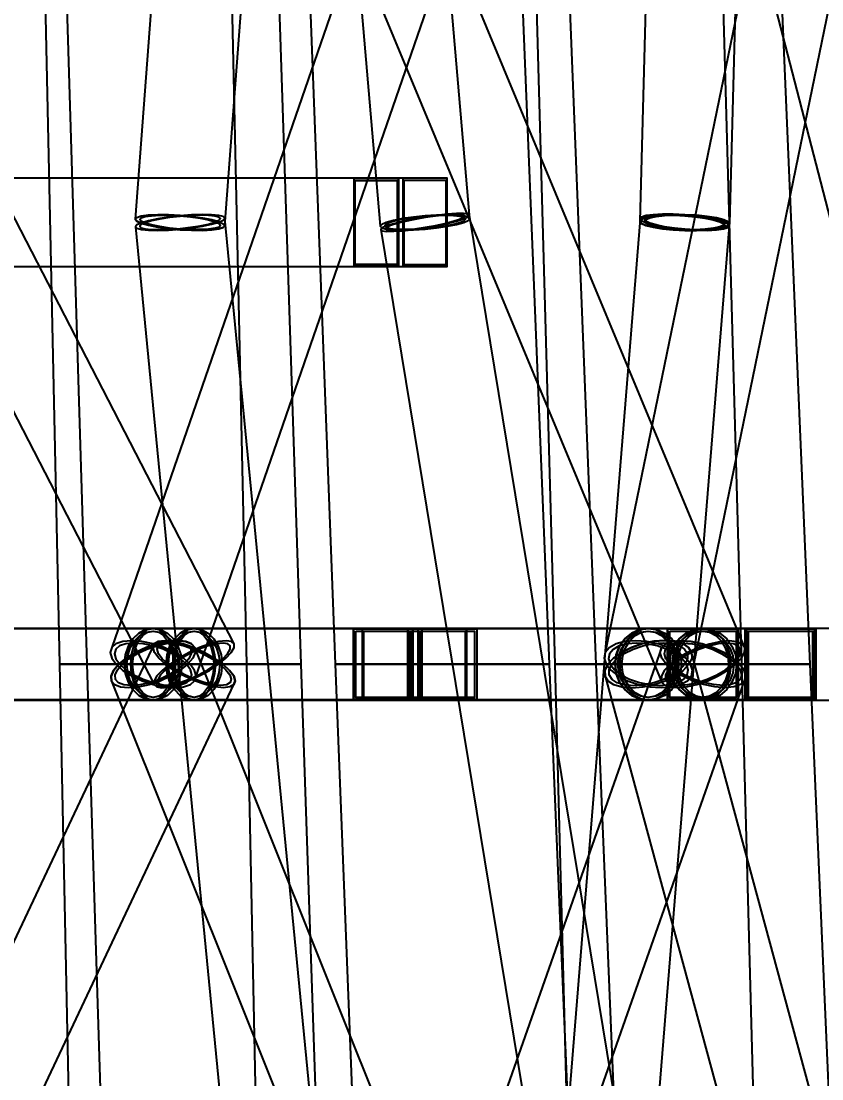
# Model space of a CAD drawing. Header units: millimetres. Extents: x -123812 to 252100, y -3000 to 639000.
# Drawn here: x 11604 to 16133, y 270154 to 276139 of the extents above; entities that cross this region are included whole.
import ezdxf

# ---------------------------------------------------------------- set-up
doc = ezdxf.new("R2010")
doc.units = ezdxf.units.MM
doc.layers.add('D-STR-DIM', color=7, linetype='Continuous', lineweight=13)
doc.layers.add('D-STR-STRC', color=7, linetype='Continuous', lineweight=25)
doc.styles.add('OpenSansCondensed-Light', font='OpenSansCondensed-Light.ttf')
doc.styles.add('TOWER_UNICODE', font='Arial Unicode.ttf')
doc.dimstyles.new('EZDXF', dxfattribs={"dimtxt": 0.25, "dimasz": 0.175, "dimexe": 0.375, "dimexo": 0.125, "dimgap": 0.1, "dimtad": 1, "dimlfac": 100, "dimzin": 12, "dimdsep": 46, "dimtxsty": 'OpenSansCondensed-Light', "dimblk": 'ARCHTICK', "dimcen": 2.5, "dimazin": 3, "dimtfac": 0.5, "dimtmove": 2, "dimatfit": 3})

# ---------------------------------------------------------------- blocks, each defined once
blk = doc.blocks.new('_ARCHTICK')
at = {"color": 0, "linetype": 'BYBLOCK', "const_width": 0.15}
blk.add_lwpolyline([(-0.5, -0.5), (0.5, 0.5)], dxfattribs=at)

msp = doc.modelspace()

# ---------------------------------------------------------------- linework, layer by layer
at = {"layer": 'D-STR-STRC'}
for points in [[(11486.3, 299978.7), (13635.5, 274978.7), (13644.2, 274969.8), (13669.4, 274962.9), (13709.7, 274958.6), (13762.1, 274957.1), (13823.1, 274958.5), (13888.6, 274962.7), (13954.1, 274969.5), (14015.2, 274978.4), (14067.6, 274988.7), (14107.8, 274999.8), (14133.1, 275010.9), (14141.7, 275021.3), (11992.4, 300021.3)], [(14131, 300018.6), (12249.7, 275018.6), (12258.4, 275007.3), (12283.7, 274995.5), (12323.9, 274984), (12376.4, 274973.7), (12437.5, 274965.1), (12503, 274958.9), (12568.6, 274955.5), (12629.7, 274955.1), (12682.1, 274957.8), (12722.4, 274963.4), (12747.7, 274971.4), (12756.3, 274981.4), (14637.6, 299981.4)], [(15770.2, 300006.5), (15104, 275006.5), (15112.7, 274994.5), (15138.1, 274982.9), (15178.4, 274972.4), (15231, 274963.8), (15292.2, 274957.6), (15358, 274954.4), (15423.7, 274954.3), (15484.9, 274957.2), (15537.5, 274963.1), (15577.9, 274971.5), (15603.2, 274981.9), (15611.9, 274993.5), (16278, 299993.5)], [(8489.5, 279884.9), (12356.1, 272384.9), (12371.2, 272371.6), (12400.7, 272367.1), (12442.6, 272371.6), (12494, 272384.9), (12551.5, 272406), (12611, 272433.6), (12668.7, 272465.6), (12720.4, 272500), (12762.8, 272534.4), (12792.8, 272566.4), (12808.6, 272594), (12808.9, 272615.1), (8942.2, 280115.1)], [(14708.3, 280093.9), (12116.2, 272593.9), (12108, 272566.4), (12116.5, 272534.4), (12140.9, 272500), (12179.6, 272465.6), (12229.9, 272433.6), (12288.5, 272406.1), (12351.4, 272384.9), (12414.2, 272371.7), (12472.7, 272367.1), (12522.8, 272371.7), (12561.3, 272384.9), (12585.4, 272406.1), (15177.5, 279906.1)], [(12108.1, 279906.5), (15224.8, 272406.5), (15239.8, 272385.5), (15269.8, 272372.3), (15312.9, 272367.8), (15366, 272372.3), (15425.6, 272385.5), (15487.6, 272406.5), (15547.7, 272433.9), (15602, 272465.8), (15646.6, 272500), (15678.5, 272534.2), (15695.6, 272566.1), (15696.7, 272593.5), (12580, 280093.5)], [(16451.2, 280066.2), (14908.1, 272566.2), (14901.8, 272534.3), (14912.5, 272500), (14939.6, 272465.7), (14981.1, 272433.8), (15034.2, 272406.4), (15095.3, 272385.3), (15160.3, 272372.1), (15224.7, 272367.6), (15284.1, 272372.1), (15334.5, 272385.3), (15372.4, 272406.4), (15395.3, 272433.8), (16938.5, 279933.8)], [(14907.1, 279934.4), (16850.3, 272434.4), (16867.4, 272407.2), (16900.1, 272386.3), (16946.1, 272373.2), (17002.3, 272368.7), (17064.9, 272373.2), (17129.5, 272386.3), (17191.9, 272407.2), (17247.7, 272434.4), (17293.1, 272466), (17325.1, 272500), (17341.4, 272534), (17341, 272565.6), (15397.8, 280065.6)], [(15185.2, 250024), (12755.9, 275024), (12747.3, 275033), (12722, 275039.8), (12681.8, 275043.9), (12629.5, 275045), (12568.5, 275043), (12503, 275038), (12437.6, 275030.5), (12376.6, 275020.9), (12324.3, 275009.9), (12284.1, 274998.2), (12258.8, 274986.6), (12250.2, 274976), (14679.6, 249976)], [(13588.6, 249980.1), (15611.2, 274980.1), (15602.5, 274991.7), (15577.2, 275003.9), (15537, 275015.8), (15484.6, 275026.6), (15423.5, 275035.7), (15358, 275042.3), (15292.4, 275046), (15231.4, 275046.6), (15178.9, 275044), (15138.7, 275038.4), (15113.4, 275030.2), (15104.8, 275019.9), (13082.2, 250019.9)], [(18251, 250040.6), (14139.3, 275040.6), (14130.8, 275047.1), (14105.7, 275050.4), (14065.9, 275050.2), (14014, 275046.6), (13953.5, 275039.9), (13888.6, 275030.4), (13823.7, 275018.8), (13763.3, 275006), (13711.4, 274992.8), (13671.5, 274980), (13646.5, 274968.6), (13637.9, 274959.4), (17749.6, 249959.4)], [(8723.9, 272296.8), (12350.8, 272296.8), (12383.3, 272303.7), (12413.6, 272324), (12439.7, 272356.3), (12459.7, 272398.4), (12472.2, 272447.4), (12476.5, 272500), (12472.2, 272552.6), (12459.7, 272601.6), (12439.7, 272643.7), (12413.6, 272676), (12383.3, 272696.3), (12350.8, 272703.2), (8723.9, 272703.2)], [(8878.4, 272296.8), (12582.5, 272296.8), (12613.7, 272303.7), (12642.7, 272324), (12667.6, 272356.3), (12686.8, 272398.4), (12698.8, 272447.4), (12702.9, 272500), (12698.8, 272552.6), (12686.8, 272601.6), (12667.6, 272643.7), (12642.7, 272676), (12613.7, 272696.3), (12582.5, 272703.2), (8878.4, 272703.2)], [(16941.1, 272703.2), (15151.7, 272703.2), (15103.2, 272696.3), (15058, 272676), (15019.2, 272643.7), (14989.4, 272601.6), (14970.7, 272552.6), (14964.3, 272500), (14970.7, 272447.4), (14989.4, 272398.4), (15019.2, 272356.3), (15058, 272324), (15103.2, 272303.7), (15151.7, 272296.8), (16941.1, 272296.8)], [(17095.6, 272703.2), (15460.7, 272703.2), (15411.6, 272696.3), (15365.8, 272676), (15326.5, 272643.7), (15296.4, 272601.6), (15277.4, 272552.6), (15271, 272500), (15277.4, 272447.4), (15296.4, 272398.4), (15326.5, 272356.3), (15365.8, 272324), (15411.6, 272303.7), (15460.7, 272296.8), (17095.6, 272296.8)], [(9269.6, 264885), (12807.9, 272385), (12815.1, 272406.1), (12806.4, 272433.6), (12782.5, 272465.6), (12744.9, 272500), (12696.3, 272534.4), (12639.9, 272566.4), (12579.7, 272593.9), (12519.6, 272615), (12463.8, 272628.3), (12416.1, 272632.8), (12379.7, 272628.3), (12357.2, 272615), (8818.9, 265115)], [(15587.7, 265094.8), (12586.4, 272594.8), (12568.2, 272616.1), (12535.2, 272629.5), (12489.6, 272634.1), (12434.6, 272629.5), (12373.8, 272616.1), (12311.5, 272594.8), (12251.9, 272567), (12199, 272534.7), (12156.4, 272500), (12127.1, 272465.3), (12113, 272433), (12115.1, 272405.2), (15116.4, 264905.2)], [(13062.3, 264906.3), (15695.7, 272406.3), (15703, 272433.8), (15693.8, 272465.7), (15668.6, 272500), (15629.3, 272534.3), (15578.5, 272566.2), (15519.7, 272593.7), (15456.9, 272614.7), (15394.3, 272628), (15336.2, 272632.5), (15286.7, 272628), (15249, 272614.7), (15225.7, 272593.7), (12592.2, 265093.7)], [(17425.5, 265067.3), (15396.6, 272567.3), (15379.5, 272595.2), (15346.9, 272616.6), (15301, 272630), (15244.9, 272634.6), (15182.5, 272630), (15118, 272616.6), (15055.7, 272595.2), (15000, 272567.3), (14954.7, 272534.8), (14922.7, 272500), (14906.4, 272465.2), (14906.8, 272432.7), (16935.7, 264932.7)]]:
    msp.add_lwpolyline(points, dxfattribs=at)
for points in [[(11658.5, 280000), (11821.7, 272500), (12879.9, 272500), (12715.3, 280000)], [(11747.8, 280000), (11976.4, 272500), (13188.7, 272500), (12940.3, 280000)], [(13096.6, 280000), (13380.4, 272500), (14592.7, 272500), (14289, 280000)], [(14414.5, 280000), (14622.6, 272500), (15680.8, 272500), (15471.3, 280000)], [(14556.2, 280000), (14854.6, 272500), (16066.8, 272500), (15748.7, 280000)], [(5244.4, 274750), (14013.6, 274750), (14013.6, 275250), (5244.4, 275250)], [(5244.4, 274750), (13737.8, 274750), (13737.8, 275250), (5244.4, 275250)], [(13487.8, 275250), (13737.8, 275250), (13737.8, 274750), (13487.8, 274750)], [(13493.8, 275238), (13731.8, 275238), (13731.8, 274762), (13493.8, 274762)], [(14013.6, 275250), (13763.6, 275250), (13763.6, 274750), (14013.6, 274750)], [(14007.6, 275238), (13769.6, 275238), (13769.6, 274762), (14007.6, 274762)], [(12503, 274958.9), (12437.5, 274965.1), (12376.4, 274973.7), (12323.9, 274984), (12283.7, 274995.5), (12258.4, 275007.3), (12249.7, 275018.6), (12258.4, 275028.6), (12283.7, 275036.6), (12323.9, 275042.2), (12376.4, 275044.9), (12437.5, 275044.5), (12503, 275041.1), (12568.6, 275034.9), (12629.7, 275026.3), (12682.1, 275016), (12722.4, 275004.5), (12747.7, 274992.7), (12756.3, 274981.4), (12747.7, 274971.4), (12722.4, 274963.4), (12682.1, 274957.8), (12629.7, 274955.1), (12568.6, 274955.5)], [(12503, 275038), (12437.6, 275030.5), (12376.6, 275020.9), (12324.3, 275009.9), (12284.1, 274998.2), (12258.8, 274986.6), (12250.2, 274976), (12258.8, 274967), (12284.1, 274960.2), (12324.3, 274956.1), (12376.6, 274955), (12437.6, 274957), (12503, 274962), (12568.5, 274969.5), (12629.5, 274979.1), (12681.8, 274990.1), (12722, 275001.8), (12747.3, 275013.4), (12755.9, 275024), (12747.3, 275033), (12722, 275039.8), (12681.8, 275043.9), (12629.5, 275045), (12568.5, 275043)], [(12503, 274962.9), (12443.9, 274968.5), (12388.8, 274976.2), (12341.5, 274985.6), (12305.3, 274995.9), (12282.4, 275006.6), (12274.7, 275016.7), (12282.4, 275025.8), (12305.3, 275033), (12341.5, 275038.1), (12388.8, 275040.5), (12443.9, 275040.2), (12503, 275037.1), (12562.1, 275031.5), (12617.2, 275023.8), (12664.5, 275014.4), (12700.8, 275004.1), (12723.6, 274993.4), (12731.4, 274983.3), (12723.6, 274974.2), (12700.8, 274967), (12664.5, 274961.9), (12617.2, 274959.5), (12562.1, 274959.8)], [(12503, 275034.3), (12444, 275027.5), (12389.1, 275018.9), (12341.8, 275008.9), (12305.6, 274998.4), (12282.8, 274988), (12275.1, 274978.3), (12282.8, 274970.2), (12305.6, 274964.1), (12341.8, 274960.4), (12389.1, 274959.5), (12444, 274961.3), (12503, 274965.7), (12562, 274972.5), (12617, 274981.1), (12664.2, 274991.1), (12700.4, 275001.6), (12723.2, 275012), (12731, 275021.7), (12723.2, 275029.8), (12700.4, 275035.9), (12664.2, 275039.6), (12617, 275040.5), (12562, 275038.7)], [(13888.6, 275037.3), (13823.1, 275030.5), (13762.1, 275021.6), (13709.7, 275011.3), (13669.4, 275000.2), (13644.2, 274989.1), (13635.5, 274978.7), (13644.2, 274969.8), (13669.4, 274962.9), (13709.7, 274958.6), (13762.1, 274957.1), (13823.1, 274958.5), (13888.6, 274962.7), (13954.1, 274969.5), (14015.2, 274978.4), (14067.6, 274988.7), (14107.8, 274999.8), (14133.1, 275010.9), (14141.7, 275021.3), (14133.1, 275030.2), (14107.8, 275037.1), (14067.6, 275041.4), (14015.2, 275042.9), (13954.1, 275041.5)], [(13888.6, 275030.4), (13823.7, 275018.8), (13763.3, 275006), (13711.4, 274992.8), (13671.5, 274980), (13646.5, 274968.6), (13637.9, 274959.4), (13646.5, 274952.9), (13671.5, 274949.6), (13711.4, 274949.8), (13763.3, 274953.4), (13823.7, 274960.1), (13888.6, 274969.6), (13953.5, 274981.2), (14014, 274994), (14065.9, 275007.2), (14105.7, 275020), (14130.8, 275031.4), (14139.3, 275040.6), (14130.8, 275047.1), (14105.7, 275050.4), (14065.9, 275050.2), (14014, 275046.6), (13953.5, 275039.9)], [(13888.6, 275033.6), (13829.6, 275027.5), (13774.5, 275019.5), (13727.3, 275010.2), (13691, 275000.2), (13668.2, 274990.2), (13660.4, 274980.8), (13668.2, 274972.8), (13691, 274966.6), (13727.3, 274962.7), (13774.5, 274961.3), (13829.6, 274962.6), (13888.6, 274966.4), (13947.7, 274972.5), (14002.7, 274980.5), (14050, 274989.8), (14086.2, 274999.8), (14109, 275009.8), (14116.8, 275019.2), (14109, 275027.2), (14086.2, 275033.4), (14050, 275037.3), (14002.7, 275038.7), (13947.7, 275037.4)], [(13888.6, 275027.4), (13830.1, 275017), (13775.6, 275005.4), (13728.8, 274993.5), (13692.9, 274982), (13670.3, 274971.7), (13662.6, 274963.4), (13670.3, 274957.5), (13692.9, 274954.6), (13728.8, 274954.7), (13775.6, 274958), (13830.1, 274964.1), (13888.6, 274972.6), (13947.1, 274983), (14001.6, 274994.6), (14048.4, 275006.5), (14084.3, 275018), (14106.9, 275028.3), (14114.6, 275036.6), (14106.9, 275042.5), (14084.3, 275045.4), (14048.4, 275045.3), (14001.6, 275042), (13947.1, 275035.9)], [(15358, 274954.4), (15292.2, 274957.6), (15231, 274963.8), (15178.4, 274972.4), (15138.1, 274982.9), (15112.7, 274994.5), (15104, 275006.5), (15112.7, 275018.1), (15138.1, 275028.5), (15178.4, 275036.9), (15231, 275042.8), (15292.2, 275045.7), (15358, 275045.6), (15423.7, 275042.4), (15484.9, 275036.2), (15537.5, 275027.6), (15577.9, 275017.1), (15603.2, 275005.5), (15611.9, 274993.5), (15603.2, 274981.9), (15577.9, 274971.5), (15537.5, 274963.1), (15484.9, 274957.2), (15423.7, 274954.3)], [(15358, 274957.7), (15292.4, 274964.3), (15231.4, 274973.4), (15178.9, 274984.2), (15138.7, 274996.1), (15113.4, 275008.3), (15104.8, 275019.9), (15113.4, 275030.2), (15138.7, 275038.4), (15178.9, 275044), (15231.4, 275046.6), (15292.4, 275046), (15358, 275042.3), (15423.5, 275035.7), (15484.6, 275026.6), (15537, 275015.8), (15577.2, 275003.9), (15602.5, 274991.7), (15611.2, 274980.1), (15602.5, 274969.8), (15577.2, 274961.6), (15537, 274956), (15484.6, 274953.4), (15423.5, 274954)], [(15358, 274958.9), (15298.7, 274961.8), (15243.5, 274967.3), (15196.1, 274975.1), (15159.7, 274984.6), (15136.8, 274995.1), (15129, 275005.9), (15136.8, 275016.3), (15159.7, 275025.7), (15196.1, 275033.2), (15243.5, 275038.6), (15298.7, 275041.2), (15358, 275041.1), (15417.2, 275038.2), (15472.4, 275032.7), (15519.8, 275024.9), (15556.2, 275015.4), (15579.1, 275004.9), (15586.9, 274994.1), (15579.1, 274983.7), (15556.2, 274974.3), (15519.8, 274966.8), (15472.4, 274961.4), (15417.2, 274958.8)], [(15358, 274961.9), (15298.9, 274967.8), (15243.8, 274976), (15196.5, 274985.8), (15160.3, 274996.5), (15137.5, 275007.5), (15129.7, 275018), (15137.5, 275027.2), (15160.3, 275034.6), (15196.5, 275039.6), (15243.8, 275042), (15298.9, 275041.5), (15358, 275038.1), (15417, 275032.2), (15472.1, 275024), (15519.4, 275014.2), (15555.6, 275003.5), (15578.5, 274992.5), (15586.2, 274982), (15578.5, 274972.8), (15555.6, 274965.4), (15519.4, 274960.4), (15472.1, 274958), (15417, 274958.5)], [(7737.5, 272300), (13820.3, 272300), (13820.3, 272700), (7737.5, 272700)], [(7882.3, 272300), (14124.1, 272300), (14124.1, 272700), (7882.3, 272700)], [(12189, 272500), (12194.5, 272447.4), (12210.7, 272398.4), (12236.4, 272356.3), (12269.9, 272324), (12308.9, 272303.7), (12350.8, 272296.8), (15151.7, 272296.8), (15193.6, 272303.7), (15232.6, 272324), (15266.1, 272356.3), (15291.8, 272398.4), (15307.9, 272447.4), (15313.5, 272500), (15307.9, 272552.6), (15291.8, 272601.6), (15266.1, 272643.7), (15232.6, 272676), (15193.6, 272696.3), (15151.7, 272703.2), (12350.8, 272703.2), (12308.9, 272696.3), (12269.9, 272676), (12236.4, 272643.7), (12210.7, 272601.6), (12194.5, 272552.6)], [(12512.5, 272500), (12507, 272447.4), (12490.8, 272398.4), (12465.1, 272356.3), (12431.6, 272324), (12392.6, 272303.7), (12350.8, 272296.8), (12308.9, 272303.7), (12269.9, 272324), (12236.4, 272356.3), (12210.7, 272398.4), (12194.5, 272447.4), (12189, 272500), (12194.5, 272552.6), (12210.7, 272601.6), (12236.4, 272643.7), (12269.9, 272676), (12308.9, 272696.3), (12350.8, 272703.2), (12392.6, 272696.3), (12431.6, 272676), (12465.1, 272643.7), (12490.8, 272601.6), (12507, 272552.6)], [(12499.8, 272500), (12494.7, 272451.5), (12479.8, 272406.4), (12456.1, 272367.6), (12425.3, 272337.9), (12389.3, 272319.2), (12350.8, 272312.8), (12312.2, 272319.2), (12276.3, 272337.9), (12245.4, 272367.6), (12221.7, 272406.4), (12206.8, 272451.5), (12201.8, 272500), (12206.8, 272548.5), (12221.7, 272593.6), (12245.4, 272632.4), (12276.3, 272662.1), (12312.2, 272680.8), (12350.8, 272687.2), (12389.3, 272680.8), (12425.3, 272662.1), (12456.1, 272632.4), (12479.8, 272593.6), (12494.7, 272548.5)], [(12476.5, 272500), (12472.2, 272447.4), (12459.7, 272398.4), (12439.7, 272356.3), (12413.6, 272324), (12383.3, 272303.7), (12350.8, 272296.8), (12318.2, 272303.7), (12287.9, 272324), (12261.9, 272356.3), (12241.9, 272398.4), (12229.3, 272447.4), (12225, 272500), (12229.3, 272552.6), (12241.9, 272601.6), (12261.9, 272643.7), (12287.9, 272676), (12318.2, 272696.3), (12350.8, 272703.2), (12383.3, 272696.3), (12413.6, 272676), (12439.7, 272643.7), (12459.7, 272601.6), (12472.2, 272552.6)], [(12466.6, 272500), (12462.7, 272451.5), (12451.1, 272406.4), (12432.7, 272367.6), (12408.7, 272337.9), (12380.8, 272319.2), (12350.8, 272312.8), (12320.8, 272319.2), (12292.8, 272337.9), (12268.9, 272367.6), (12250.4, 272406.4), (12238.9, 272451.5), (12234.9, 272500), (12238.9, 272548.5), (12250.4, 272593.6), (12268.9, 272632.4), (12292.8, 272662.1), (12320.8, 272680.8), (12350.8, 272687.2), (12380.8, 272680.8), (12408.7, 272662.1), (12432.7, 272632.4), (12451.1, 272593.6), (12462.7, 272548.5)], [(12424.7, 272500), (12430.1, 272447.4), (12445.8, 272398.4), (12470.9, 272356.3), (12503.6, 272324), (12541.7, 272303.7), (12582.5, 272296.8), (15460.7, 272296.8), (15501.6, 272303.7), (15539.6, 272324), (15572.3, 272356.3), (15597.4, 272398.4), (15613.2, 272447.4), (15618.5, 272500), (15613.2, 272552.6), (15597.4, 272601.6), (15572.3, 272643.7), (15539.6, 272676), (15501.6, 272696.3), (15460.7, 272703.2), (12582.5, 272703.2), (12541.7, 272696.3), (12503.6, 272676), (12470.9, 272643.7), (12445.8, 272601.6), (12430.1, 272552.6)], [(12740.4, 272500), (12735, 272447.4), (12719.2, 272398.4), (12694.1, 272356.3), (12661.4, 272324), (12623.4, 272303.7), (12582.5, 272296.8), (12541.7, 272303.7), (12503.6, 272324), (12470.9, 272356.3), (12445.8, 272398.4), (12430.1, 272447.4), (12424.7, 272500), (12430.1, 272552.6), (12445.8, 272601.6), (12470.9, 272643.7), (12503.6, 272676), (12541.7, 272696.3), (12582.5, 272703.2), (12623.4, 272696.3), (12661.4, 272676), (12694.1, 272643.7), (12719.2, 272601.6), (12735, 272552.6)], [(12727.9, 272500), (12723, 272451.5), (12708.4, 272406.4), (12685.3, 272367.6), (12655.2, 272337.9), (12620.2, 272319.2), (12582.5, 272312.8), (12544.9, 272319.2), (12509.8, 272337.9), (12479.7, 272367.6), (12456.6, 272406.4), (12442.1, 272451.5), (12437.1, 272500), (12442.1, 272548.5), (12456.6, 272593.6), (12479.7, 272632.4), (12509.8, 272662.1), (12544.9, 272680.8), (12582.5, 272687.2), (12620.2, 272680.8), (12655.2, 272662.1), (12685.3, 272632.4), (12708.4, 272593.6), (12723, 272548.5)], [(12702.9, 272500), (12698.8, 272447.4), (12686.8, 272398.4), (12667.6, 272356.3), (12642.7, 272324), (12613.7, 272303.7), (12582.5, 272296.8), (12551.4, 272303.7), (12522.3, 272324), (12497.4, 272356.3), (12478.3, 272398.4), (12466.2, 272447.4), (12462.1, 272500), (12466.2, 272552.6), (12478.3, 272601.6), (12497.4, 272643.7), (12522.3, 272676), (12551.4, 272696.3), (12582.5, 272703.2), (12613.7, 272696.3), (12642.7, 272676), (12667.6, 272643.7), (12686.8, 272601.6), (12698.8, 272552.6)], [(12693.4, 272500), (12689.6, 272451.5), (12678.6, 272406.4), (12660.9, 272367.6), (12638, 272337.9), (12611.2, 272319.2), (12582.5, 272312.8), (12553.8, 272319.2), (12527.1, 272337.9), (12504.1, 272367.6), (12486.5, 272406.4), (12475.4, 272451.5), (12471.6, 272500), (12475.4, 272548.5), (12486.5, 272593.6), (12504.1, 272632.4), (12527.1, 272662.1), (12553.8, 272680.8), (12582.5, 272687.2), (12611.2, 272680.8), (12638, 272662.1), (12660.9, 272632.4), (12678.6, 272593.6), (12689.6, 272548.5)], [(13484.9, 272300), (16092.8, 272300), (16092.8, 272700), (13484.9, 272700)], [(13484.9, 272700), (13870.2, 272700), (13870.2, 272300), (13484.9, 272300)], [(13496.4, 272688), (13858.6, 272688), (13858.6, 272312), (13496.4, 272312)], [(13534.7, 272700), (13820.3, 272700), (13820.3, 272300), (13534.7, 272300)], [(13543.3, 272688), (13811.8, 272688), (13811.8, 272312), (13543.3, 272312)], [(13792, 272300), (16094.7, 272300), (16094.7, 272700), (13792, 272700)], [(13792, 272700), (14181, 272700), (14181, 272300), (13792, 272300)], [(13803.7, 272688), (14169.4, 272688), (14169.4, 272312), (13803.7, 272312)], [(13849, 272700), (14124.1, 272700), (14124.1, 272300), (13849, 272300)], [(13857.2, 272688), (14115.8, 272688), (14115.8, 272312), (13857.2, 272312)], [(15339.1, 272500), (15332.7, 272447.4), (15314, 272398.4), (15284.2, 272356.3), (15245.4, 272324), (15200.2, 272303.7), (15151.7, 272296.8), (15103.2, 272303.7), (15058, 272324), (15019.2, 272356.3), (14989.4, 272398.4), (14970.7, 272447.4), (14964.3, 272500), (14970.7, 272552.6), (14989.4, 272601.6), (15019.2, 272643.7), (15058, 272676), (15103.2, 272696.3), (15151.7, 272703.2), (15200.2, 272696.3), (15245.4, 272676), (15284.2, 272643.7), (15314, 272601.6), (15332.7, 272552.6)], [(15324.3, 272500), (15318.5, 272451.5), (15301.2, 272406.4), (15273.8, 272367.6), (15238, 272337.9), (15196.4, 272319.2), (15151.7, 272312.8), (15107, 272319.2), (15065.4, 272337.9), (15029.6, 272367.6), (15002.2, 272406.4), (14985, 272451.5), (14979.1, 272500), (14985, 272548.5), (15002.2, 272593.6), (15029.6, 272632.4), (15065.4, 272662.1), (15107, 272680.8), (15151.7, 272687.2), (15196.4, 272680.8), (15238, 272662.1), (15273.8, 272632.4), (15301.2, 272593.6), (15318.5, 272548.5)], [(15313.5, 272500), (15307.9, 272447.4), (15291.8, 272398.4), (15266.1, 272356.3), (15232.6, 272324), (15193.6, 272303.7), (15151.7, 272296.8), (15109.8, 272303.7), (15070.8, 272324), (15037.3, 272356.3), (15011.6, 272398.4), (14995.5, 272447.4), (14990, 272500), (14995.5, 272552.6), (15011.6, 272601.6), (15037.3, 272643.7), (15070.8, 272676), (15109.8, 272696.3), (15151.7, 272703.2), (15193.6, 272696.3), (15232.6, 272676), (15266.1, 272643.7), (15291.8, 272601.6), (15307.9, 272552.6)], [(15300.7, 272500), (15295.6, 272451.5), (15280.8, 272406.4), (15257.1, 272367.6), (15226.2, 272337.9), (15190.3, 272319.2), (15151.7, 272312.8), (15113.1, 272319.2), (15077.2, 272337.9), (15046.3, 272367.6), (15022.7, 272406.4), (15007.8, 272451.5), (15002.7, 272500), (15007.8, 272548.5), (15022.7, 272593.6), (15046.3, 272632.4), (15077.2, 272662.1), (15113.1, 272680.8), (15151.7, 272687.2), (15190.3, 272680.8), (15226.2, 272662.1), (15257.1, 272632.4), (15280.8, 272593.6), (15295.6, 272548.5)], [(15261, 272300), (16099.9, 272300), (16099.9, 272700), (15261, 272700)], [(15261, 272700), (15660.5, 272700), (15660.5, 272300), (15261, 272300)], [(15650.5, 272500), (15644, 272447.4), (15625, 272398.4), (15594.9, 272356.3), (15555.6, 272324), (15509.8, 272303.7), (15460.7, 272296.8), (15411.6, 272303.7), (15365.8, 272324), (15326.5, 272356.3), (15296.4, 272398.4), (15277.4, 272447.4), (15271, 272500), (15277.4, 272552.6), (15296.4, 272601.6), (15326.5, 272643.7), (15365.8, 272676), (15411.6, 272696.3), (15460.7, 272703.2), (15509.8, 272696.3), (15555.6, 272676), (15594.9, 272643.7), (15625, 272601.6), (15644, 272552.6)], [(15272.9, 272688), (15648.5, 272688), (15648.5, 272312), (15272.9, 272312)], [(15635.5, 272500), (15629.6, 272451.5), (15612.1, 272406.4), (15584.3, 272367.6), (15548.1, 272337.9), (15506, 272319.2), (15460.7, 272312.8), (15415.5, 272319.2), (15373.3, 272337.9), (15337.1, 272367.6), (15309.3, 272406.4), (15291.9, 272451.5), (15285.9, 272500), (15291.9, 272548.5), (15309.3, 272593.6), (15337.1, 272632.4), (15373.3, 272662.1), (15415.5, 272680.8), (15460.7, 272687.2), (15506, 272680.8), (15548.1, 272662.1), (15584.3, 272632.4), (15612.1, 272593.6), (15629.6, 272548.5)], [(15618.5, 272500), (15613.2, 272447.4), (15597.4, 272398.4), (15572.3, 272356.3), (15539.6, 272324), (15501.6, 272303.7), (15460.7, 272296.8), (15419.9, 272303.7), (15381.8, 272324), (15349.1, 272356.3), (15324, 272398.4), (15308.3, 272447.4), (15302.9, 272500), (15308.3, 272552.6), (15324, 272601.6), (15349.1, 272643.7), (15381.8, 272676), (15419.9, 272696.3), (15460.7, 272703.2), (15501.6, 272696.3), (15539.6, 272676), (15572.3, 272643.7), (15597.4, 272601.6), (15613.2, 272552.6)], [(15606.1, 272500), (15601.2, 272451.5), (15586.6, 272406.4), (15563.5, 272367.6), (15533.4, 272337.9), (15498.3, 272319.2), (15460.7, 272312.8), (15423.1, 272319.2), (15388, 272337.9), (15357.9, 272367.6), (15334.8, 272406.4), (15320.3, 272451.5), (15315.3, 272500), (15320.3, 272548.5), (15334.8, 272593.6), (15357.9, 272632.4), (15388, 272662.1), (15423.1, 272680.8), (15460.7, 272687.2), (15498.3, 272680.8), (15533.4, 272662.1), (15563.5, 272632.4), (15586.6, 272593.6), (15601.2, 272548.5)], [(15700.4, 272700), (16099.9, 272700), (16099.9, 272300), (15700.4, 272300)], [(15705.7, 272700), (16094.7, 272700), (16094.7, 272300), (15705.7, 272300)], [(15707.5, 272700), (16092.8, 272700), (16092.8, 272300), (15707.5, 272300)], [(15712.4, 272688), (16087.9, 272688), (16087.9, 272312), (15712.4, 272312)], [(15717.3, 272688), (16083, 272688), (16083, 272312), (15717.3, 272312)], [(15719.1, 272688), (16081.3, 272688), (16081.3, 272312), (15719.1, 272312)], [(12140.9, 272500), (12179.6, 272465.6), (12229.9, 272433.6), (12288.5, 272406.1), (12351.4, 272384.9), (12414.2, 272371.7), (12472.7, 272367.1), (12522.8, 272371.7), (12561.3, 272384.9), (12585.4, 272406.1), (12593.5, 272433.6), (12585.1, 272465.6), (12560.7, 272500), (12522, 272534.4), (12471.6, 272566.4), (12413, 272593.9), (12350.2, 272615.1), (12287.3, 272628.3), (12228.9, 272632.9), (12178.7, 272628.3), (12140.3, 272615.1), (12116.2, 272593.9), (12108, 272566.4), (12116.5, 272534.4)], [(12545.1, 272500), (12502.6, 272465.3), (12449.7, 272433), (12390, 272405.2), (12327.7, 272383.9), (12266.9, 272370.5), (12211.9, 272365.9), (12166.3, 272370.5), (12133.3, 272383.9), (12115.1, 272405.2), (12113, 272433), (12127.1, 272465.3), (12156.4, 272500), (12199, 272534.7), (12251.9, 272567), (12311.5, 272594.8), (12373.8, 272616.1), (12434.6, 272629.5), (12489.6, 272634.1), (12535.2, 272629.5), (12568.2, 272616.1), (12586.4, 272594.8), (12588.5, 272567), (12574.5, 272534.7)], [(12161.5, 272500), (12196.4, 272469), (12241.8, 272440.1), (12294.7, 272415.3), (12351.3, 272396.3), (12408, 272384.3), (12460.7, 272380.2), (12505.9, 272384.3), (12540.6, 272396.3), (12562.3, 272415.3), (12569.6, 272440.1), (12562, 272469), (12540, 272500), (12505.1, 272531), (12459.7, 272559.9), (12406.9, 272584.7), (12350.2, 272603.7), (12293.6, 272615.7), (12240.9, 272619.8), (12195.6, 272615.7), (12161, 272603.7), (12139.2, 272584.7), (12131.9, 272559.9), (12139.5, 272531)], [(12526, 272500), (12487.6, 272468.7), (12439.9, 272439.6), (12386.2, 272414.5), (12330, 272395.3), (12275.2, 272383.2), (12225.6, 272379.1), (12184.5, 272383.2), (12154.7, 272395.3), (12138.3, 272414.5), (12136.4, 272439.6), (12149.1, 272468.7), (12175.5, 272500), (12213.9, 272531.3), (12261.6, 272560.4), (12315.4, 272585.5), (12371.6, 272604.7), (12426.4, 272616.8), (12476, 272620.9), (12517.1, 272616.8), (12546.8, 272604.7), (12563.2, 272585.5), (12565.1, 272560.4), (12552.4, 272531.3)], [(12744.9, 272500), (12782.5, 272465.6), (12806.4, 272433.6), (12815.1, 272406.1), (12807.9, 272385), (12785.3, 272371.7), (12749, 272367.2), (12701.3, 272371.7), (12645.5, 272385), (12585.4, 272406.1), (12525.1, 272433.6), (12468.7, 272465.6), (12420.1, 272500), (12382.6, 272534.4), (12358.6, 272566.4), (12350, 272593.9), (12357.2, 272615), (12379.7, 272628.3), (12416.1, 272632.8), (12463.8, 272628.3), (12519.6, 272615), (12579.7, 272593.9), (12639.9, 272566.4), (12696.3, 272534.4)], [(12444.6, 272500), (12402.3, 272465.6), (12372.2, 272433.6), (12356.5, 272406), (12356.1, 272384.9), (12371.2, 272371.6), (12400.7, 272367.1), (12442.6, 272371.6), (12494, 272384.9), (12551.5, 272406), (12611, 272433.6), (12668.7, 272465.6), (12720.4, 272500), (12762.8, 272534.4), (12792.8, 272566.4), (12808.6, 272594), (12808.9, 272615.1), (12793.8, 272628.4), (12764.3, 272632.9), (12722.4, 272628.4), (12671, 272615.1), (12613.6, 272594), (12554, 272566.4), (12496.4, 272534.4)], [(12728.9, 272500), (12762.8, 272469), (12784.4, 272440.1), (12792.2, 272415.3), (12785.7, 272396.3), (12765.4, 272384.3), (12732.6, 272380.2), (12689.6, 272384.3), (12639.3, 272396.3), (12585.1, 272415.3), (12530.8, 272440.1), (12479.9, 272469), (12436.1, 272500), (12402.2, 272531), (12380.7, 272559.9), (12372.9, 272584.7), (12379.3, 272603.7), (12399.7, 272615.7), (12432.4, 272619.8), (12475.5, 272615.7), (12525.8, 272603.7), (12579.9, 272584.7), (12634.3, 272559.9), (12685.1, 272531)], [(12458.2, 272500), (12420, 272469), (12392.9, 272440.1), (12378.7, 272415.3), (12378.4, 272396.2), (12392, 272384.3), (12418.6, 272380.2), (12456.4, 272384.3), (12502.7, 272396.2), (12554.5, 272415.3), (12608.2, 272440.1), (12660.2, 272469), (12706.8, 272500), (12745, 272531), (12772.1, 272559.9), (12786.3, 272584.7), (12786.6, 272603.8), (12773, 272615.7), (12746.4, 272619.8), (12708.7, 272615.7), (12662.3, 272603.8), (12610.5, 272584.7), (12556.8, 272559.9), (12504.9, 272531)], [(14912.5, 272500), (14939.6, 272465.7), (14981.1, 272433.8), (15034.2, 272406.4), (15095.3, 272385.3), (15160.3, 272372.1), (15224.7, 272367.6), (15284.1, 272372.1), (15334.5, 272385.3), (15372.4, 272406.4), (15395.3, 272433.8), (15401.6, 272465.7), (15390.9, 272500), (15363.8, 272534.3), (15322.3, 272566.2), (15269.2, 272593.6), (15208.1, 272614.7), (15143.1, 272627.9), (15078.7, 272632.4), (15019.3, 272627.9), (14968.9, 272614.7), (14931, 272593.6), (14908.1, 272566.2), (14901.8, 272534.3)], [(15380.7, 272500), (15348.8, 272465.2), (15303.4, 272432.7), (15247.7, 272404.8), (15185.5, 272383.4), (15120.9, 272370), (15058.5, 272365.4), (15002.4, 272370), (14956.5, 272383.4), (14923.9, 272404.8), (14906.8, 272432.7), (14906.4, 272465.2), (14922.7, 272500), (14954.7, 272534.8), (15000, 272567.3), (15055.7, 272595.2), (15118, 272616.6), (15182.5, 272630), (15244.9, 272634.6), (15301, 272630), (15346.9, 272616.6), (15379.5, 272595.2), (15396.6, 272567.3), (15397, 272534.8)], [(14936.1, 272500), (14960.5, 272469.1), (14997.9, 272440.3), (15045.8, 272415.6), (15100.9, 272396.6), (15159.5, 272384.7), (15217.5, 272380.6), (15271.1, 272384.7), (15316.5, 272396.6), (15350.7, 272415.6), (15371.4, 272440.3), (15377, 272469.1), (15367.3, 272500), (15343, 272530.9), (15305.5, 272559.7), (15257.6, 272584.4), (15202.5, 272603.4), (15143.9, 272615.3), (15085.9, 272619.4), (15032.3, 272615.3), (14986.9, 272603.4), (14952.7, 272584.4), (14932.1, 272559.7), (14926.4, 272530.9)], [(15358.1, 272500), (15329.4, 272468.6), (15288.5, 272439.3), (15238.3, 272414.2), (15182.1, 272394.9), (15124, 272382.8), (15067.7, 272378.6), (15017.1, 272382.8), (14975.7, 272394.9), (14946.3, 272414.2), (14930.9, 272439.3), (14930.6, 272468.6), (14945.3, 272500), (14974.1, 272531.4), (15015, 272560.7), (15065.2, 272585.8), (15121.3, 272605.1), (15179.5, 272617.2), (15235.8, 272621.4), (15286.3, 272617.2), (15327.7, 272605.1), (15357.1, 272585.8), (15372.5, 272560.7), (15372.9, 272531.4)], [(15668.6, 272500), (15693.8, 272465.7), (15703, 272433.8), (15695.7, 272406.3), (15672.5, 272385.3), (15634.8, 272372), (15585.2, 272367.5), (15527.1, 272372), (15464.5, 272385.3), (15401.7, 272406.3), (15342.9, 272433.8), (15292.1, 272465.7), (15252.8, 272500), (15227.7, 272534.3), (15218.4, 272566.2), (15225.7, 272593.7), (15249, 272614.7), (15286.7, 272628), (15336.2, 272632.5), (15394.3, 272628), (15456.9, 272614.7), (15519.7, 272593.7), (15578.5, 272566.2), (15629.3, 272534.3)], [(15274.9, 272500), (15242.9, 272465.8), (15225.8, 272433.9), (15224.8, 272406.5), (15239.8, 272385.5), (15269.8, 272372.3), (15312.9, 272367.8), (15366, 272372.3), (15425.6, 272385.5), (15487.6, 272406.5), (15547.7, 272433.9), (15602, 272465.8), (15646.6, 272500), (15678.5, 272534.2), (15695.6, 272566.1), (15696.7, 272593.5), (15681.7, 272614.5), (15651.6, 272627.7), (15608.5, 272632.2), (15555.4, 272627.7), (15495.8, 272614.5), (15433.8, 272593.5), (15373.7, 272566.1), (15319.5, 272534.2)], [(15648.2, 272500), (15670.8, 272469.1), (15679.2, 272440.3), (15672.6, 272415.5), (15651.6, 272396.6), (15617.6, 272384.6), (15572.9, 272380.6), (15520.6, 272384.6), (15464.2, 272396.6), (15407.5, 272415.5), (15354.5, 272440.3), (15308.7, 272469.1), (15273.2, 272500), (15250.6, 272530.9), (15242.3, 272559.7), (15248.8, 272584.5), (15269.8, 272603.4), (15303.8, 272615.4), (15348.5, 272619.4), (15400.8, 272615.4), (15457.3, 272603.4), (15513.9, 272584.5), (15566.9, 272559.7), (15612.7, 272530.9)], [(15293.2, 272500), (15264.4, 272469.1), (15249, 272440.4), (15248, 272415.7), (15261.5, 272396.8), (15288.6, 272384.9), (15327.4, 272380.8), (15375.3, 272384.9), (15429.1, 272396.8), (15484.9, 272415.7), (15539.2, 272440.4), (15588.1, 272469.1), (15628.3, 272500), (15657.1, 272530.9), (15672.5, 272559.6), (15673.4, 272584.3), (15659.9, 272603.2), (15632.8, 272615.1), (15594, 272619.2), (15546.1, 272615.1), (15492.4, 272603.2), (15436.5, 272584.3), (15382.2, 272559.6), (15333.4, 272530.9)], [(11821.7, 272500), (11976.7, 265000), (13036.3, 265000), (12879.9, 272500)], [(12879.9, 272500), (12861.8, 272500), (12809, 272500), (12724.9, 272500), (12615.3, 272500), (12487.7, 272500), (12350.8, 272500), (12213.8, 272500), (12086.2, 272500), (11976.6, 272500), (11892.6, 272500), (11839.7, 272500), (11821.7, 272500), (11839.7, 272500), (11892.6, 272500), (11976.6, 272500), (12086.2, 272500), (12213.8, 272500), (12350.8, 272500), (12487.7, 272500), (12615.3, 272500), (12724.9, 272500), (12809, 272500), (12861.8, 272500)], [(12879.9, 272500), (12861.8, 272500), (12809, 272500), (12724.9, 272500), (12615.3, 272500), (12487.7, 272500), (12350.8, 272500), (12213.8, 272500), (12086.2, 272500), (11976.6, 272500), (11892.6, 272500), (11839.7, 272500), (11821.7, 272500), (11839.7, 272500), (11892.6, 272500), (11976.6, 272500), (12086.2, 272500), (12213.8, 272500), (12350.8, 272500), (12487.7, 272500), (12615.3, 272500), (12724.9, 272500), (12809, 272500), (12861.8, 272500)], [(12837.4, 272500), (12820.9, 272500), (12772.2, 272500), (12694.9, 272500), (12594.1, 272500), (12476.7, 272500), (12350.8, 272500), (12224.8, 272500), (12107.4, 272500), (12006.6, 272500), (11929.3, 272500), (11880.7, 272500), (11864.1, 272500), (11880.7, 272500), (11929.3, 272500), (12006.6, 272500), (12107.4, 272500), (12224.8, 272500), (12350.8, 272500), (12476.7, 272500), (12594.1, 272500), (12694.9, 272500), (12772.2, 272500), (12820.9, 272500)], [(12837.4, 272500), (12820.9, 272500), (12772.2, 272500), (12694.9, 272500), (12594.1, 272500), (12476.7, 272500), (12350.8, 272500), (12224.8, 272500), (12107.4, 272500), (12006.6, 272500), (11929.3, 272500), (11880.7, 272500), (11864.1, 272500), (11880.7, 272500), (11929.3, 272500), (12006.6, 272500), (12107.4, 272500), (12224.8, 272500), (12350.8, 272500), (12476.7, 272500), (12594.1, 272500), (12694.9, 272500), (12772.2, 272500), (12820.9, 272500)], [(11976.4, 272500), (12211.2, 265000), (13443.3, 265000), (13188.7, 272500)], [(13188.7, 272500), (13168, 272500), (13107.4, 272500), (13011.1, 272500), (12885.6, 272500), (12739.4, 272500), (12582.5, 272500), (12425.6, 272500), (12279.5, 272500), (12153.9, 272500), (12057.6, 272500), (11997, 272500), (11976.4, 272500), (11997, 272500), (12057.6, 272500), (12153.9, 272500), (12279.5, 272500), (12425.6, 272500), (12582.5, 272500), (12739.4, 272500), (12885.6, 272500), (13011.1, 272500), (13107.4, 272500), (13168, 272500)], [(13380.4, 272500), (13675, 265000), (14907.1, 265000), (14592.7, 272500)], [(14592.7, 272500), (14572, 272500), (14511.5, 272500), (14415.1, 272500), (14289.6, 272500), (14143.4, 272500), (13986.5, 272500), (13829.6, 272500), (13683.5, 272500), (13557.9, 272500), (13461.6, 272500), (13401, 272500), (13380.4, 272500), (13401, 272500), (13461.6, 272500), (13557.9, 272500), (13683.5, 272500), (13829.6, 272500), (13986.5, 272500), (14143.4, 272500), (14289.6, 272500), (14415.1, 272500), (14511.5, 272500), (14572, 272500)], [(14622.6, 272500), (14822.3, 265000), (15881.9, 265000), (15680.8, 272500)], [(15680.8, 272500), (15662.8, 272500), (15609.9, 272500), (15525.8, 272500), (15416.3, 272500), (15288.6, 272500), (15151.7, 272500), (15014.8, 272500), (14887.2, 272500), (14777.6, 272500), (14693.5, 272500), (14640.6, 272500), (14622.6, 272500), (14640.6, 272500), (14693.5, 272500), (14777.6, 272500), (14887.2, 272500), (15014.8, 272500), (15151.7, 272500), (15288.6, 272500), (15416.3, 272500), (15525.8, 272500), (15609.9, 272500), (15662.8, 272500)], [(15680.8, 272500), (15662.8, 272500), (15609.9, 272500), (15525.8, 272500), (15416.3, 272500), (15288.6, 272500), (15151.7, 272500), (15014.8, 272500), (14887.2, 272500), (14777.6, 272500), (14693.5, 272500), (14640.6, 272500), (14622.6, 272500), (14640.6, 272500), (14693.5, 272500), (14777.6, 272500), (14887.2, 272500), (15014.8, 272500), (15151.7, 272500), (15288.6, 272500), (15416.3, 272500), (15525.8, 272500), (15609.9, 272500), (15662.8, 272500)], [(15638.4, 272500), (15621.8, 272500), (15573.2, 272500), (15495.8, 272500), (15395, 272500), (15277.7, 272500), (15151.7, 272500), (15025.8, 272500), (14908.4, 272500), (14807.6, 272500), (14730.2, 272500), (14681.6, 272500), (14665, 272500), (14681.6, 272500), (14730.2, 272500), (14807.6, 272500), (14908.4, 272500), (15025.8, 272500), (15151.7, 272500), (15277.7, 272500), (15395, 272500), (15495.8, 272500), (15573.2, 272500), (15621.8, 272500)], [(15638.4, 272500), (15621.8, 272500), (15573.2, 272500), (15495.8, 272500), (15395, 272500), (15277.7, 272500), (15151.7, 272500), (15025.8, 272500), (14908.4, 272500), (14807.6, 272500), (14730.2, 272500), (14681.6, 272500), (14665, 272500), (14681.6, 272500), (14730.2, 272500), (14807.6, 272500), (14908.4, 272500), (15025.8, 272500), (15151.7, 272500), (15277.7, 272500), (15395, 272500), (15495.8, 272500), (15573.2, 272500), (15621.8, 272500)], [(14854.6, 272500), (15163.7, 265000), (16395.8, 265000), (16066.8, 272500)], [(16066.8, 272500), (16046.2, 272500), (15985.6, 272500), (15889.3, 272500), (15763.8, 272500), (15617.6, 272500), (15460.7, 272500), (15303.8, 272500), (15157.6, 272500), (15032.1, 272500), (14935.8, 272500), (14875.2, 272500), (14854.6, 272500), (14875.2, 272500), (14935.8, 272500), (15032.1, 272500), (15157.6, 272500), (15303.8, 272500), (15460.7, 272500), (15617.6, 272500), (15763.8, 272500), (15889.3, 272500), (15985.6, 272500), (16046.2, 272500)]]:
    msp.add_lwpolyline(points, close=True, dxfattribs=at)

# ---------------------------------------------------------------- dimensions: what is measured, and where the dimension line sits
at = {"layer": 'D-STR-DIM'}
for base, p2 in [((187000, 0), (0, 450000)), ((250000, 0), (0, 375000)), ((124000, 0), (0, 350000))]:
    msp.add_linear_dim(base=base, p1=(0, 0), p2=p2, angle=90, dimstyle='EZDXF', override={"dimtxt": 8400, "dimasz": 3750, "dimexe": 2100, "dimexo": 1800, "dimgap": 2100, "dimtad": 1, "dimdec": 0, "dimlfac": 1, "dimlunit": 2, "dimtxsty": 'TOWER_UNICODE', "dimclrd": 7, "dimclre": 7, "dimclrt": 7}, dxfattribs=at).render()

doc.saveas('drawing.dxf')
